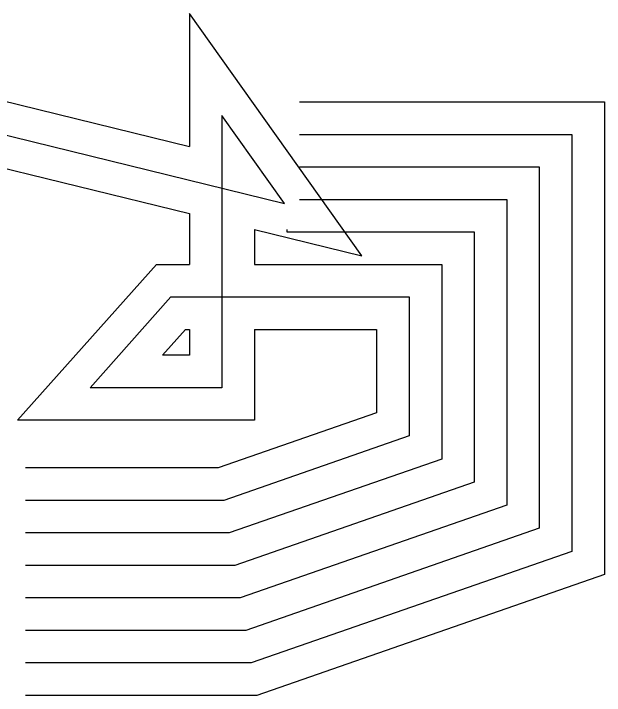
# Model space of a CAD drawing. Header units: millimetres. Extents: x -374 to 5356, y 521 to 6134.
# Drawn here: x 2563 to 5356, y 521 to 3747 of the extents above; entities that cross this region are included whole.
import ezdxf

# ---------------------------------------------------------------- set-up
doc = ezdxf.new("R2010")
doc.units = ezdxf.units.MM

msp = doc.modelspace()

# ---------------------------------------------------------------- linework, layer by layer
for points in [[(3701.599, 2725.523), (4209.672, 2600.784), (3394.036, 3746.933), (3394.036, 3117.731)], [(2410.944, 3359.093), (3394.036, 3117.731)], [(3914.304, 3328.913), (5356.036, 3328.913), (5356.036, 1092.862), (3712.332, 521.024), (2619.302, 521.024)], [(2374.277, 3209.746), (3844.426, 2848.805), (3547.817, 3265.606), (3547.817, 1976.532), (2924.508, 1976.532), (3307.091, 2406.223), (4433.346, 2406.223), (4433.346, 1748.795), (3556.415, 1443.714), (2619.302, 1443.714)], [(3914.304, 3175.132), (5202.254, 3175.132), (5202.254, 1202.185), (3686.346, 674.806), (2619.302, 674.806)], [(3914.304, 3175.132), (5202.254, 3175.132), (5202.254, 1202.185), (3686.346, 674.806), (2619.302, 674.806)], [(2337.611, 3060.4), (3394.036, 2801.034), (3394.036, 2560.005)], [(3914.304, 3021.35), (5048.472, 3021.35), (5048.472, 1311.507), (3660.359, 828.588), (2619.302, 828.588)], [(3914.304, 2867.568), (4894.691, 2867.568), (4894.691, 1420.829), (3634.373, 982.369), (2619.302, 982.369)], [(3701.599, 2725.523), (3701.599, 2560.005), (4587.127, 2560.005), (4587.127, 1639.473), (3582.401, 1289.933), (2619.302, 1289.933)], [(3855.381, 2725.523), (3855.381, 2713.787), (4740.909, 2713.787), (4740.909, 1530.151), (3608.387, 1136.151), (2619.302, 1136.151)], [(3701.599, 2252.442), (3701.599, 1822.75), (2581.683, 1822.75), (3238.109, 2560.005), (3394.036, 2560.005)], [(3701.599, 2406.223), (4433.346, 2406.223), (4433.346, 1748.795), (3556.415, 1443.714), (2619.302, 1443.714)], [(3701.599, 2252.442), (4279.564, 2252.442), (4279.564, 1858.117), (3530.428, 1597.496), (2619.302, 1597.496)]]:
    msp.add_lwpolyline(points)
msp.add_lwpolyline([(3394.036, 2252.442), (3394.036, 2130.313), (3267.334, 2130.313), (3376.073, 2252.442)], close=True)

doc.saveas('drawing.dxf')
